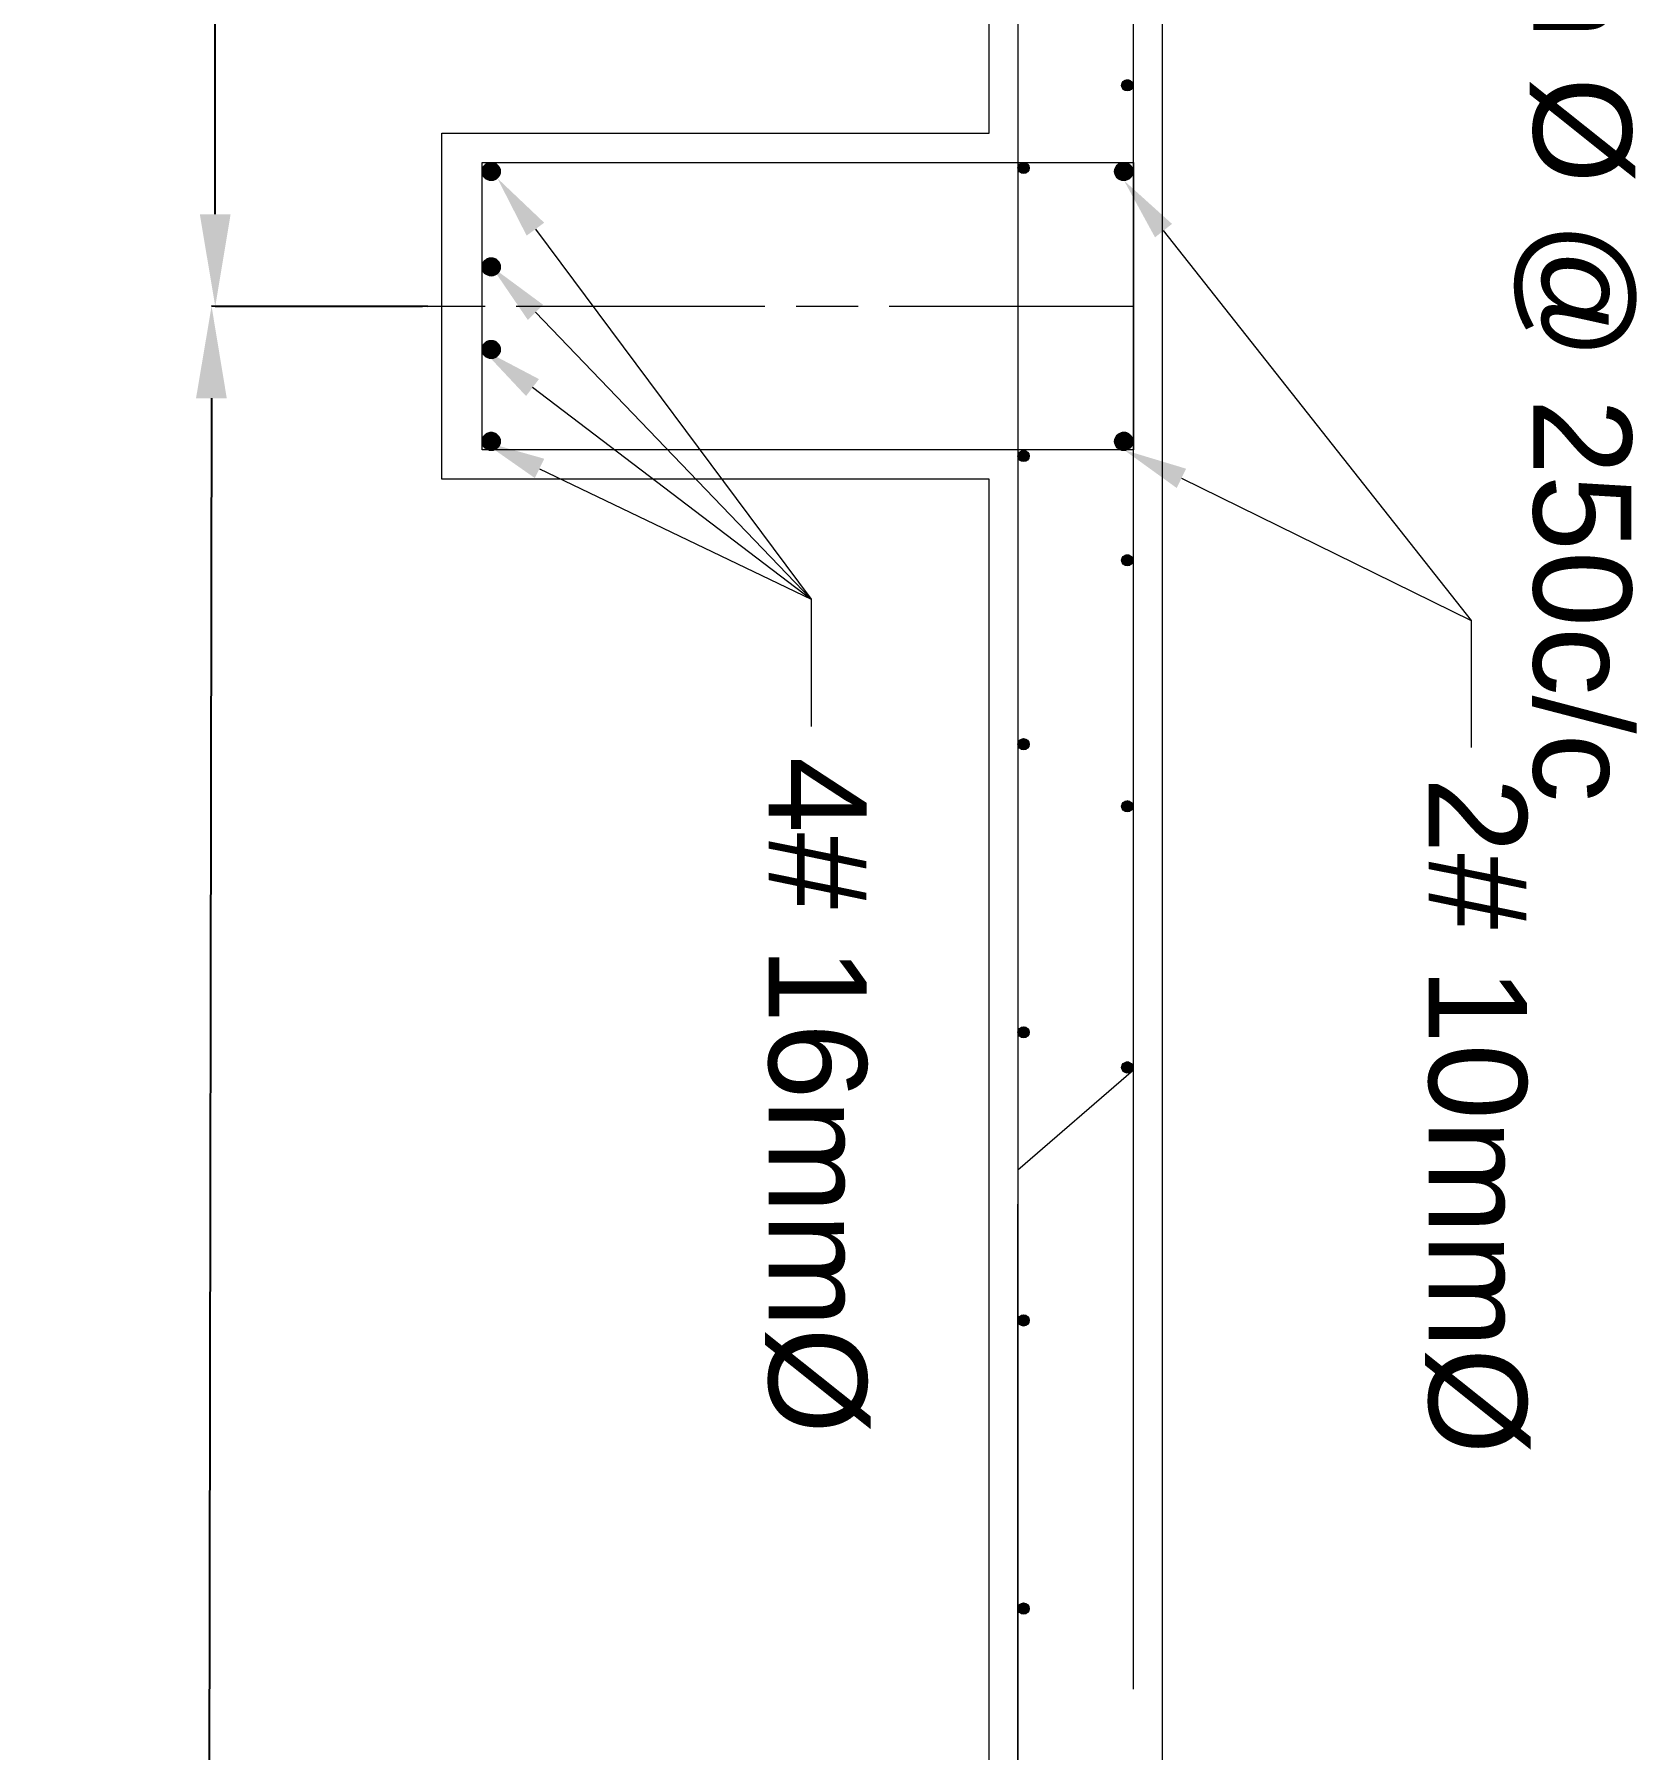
# Model space of a CAD drawing. Header units: inches. Extents: x 2473 to 12313, y 22527 to 36505.
# Drawn here: x 10875 to 12265, y 25383 to 26872 of the extents above; entities that cross this region are included whole.
import ezdxf

# ---------------------------------------------------------------- set-up
doc = ezdxf.new("R2010")
doc.units = ezdxf.units.IN
doc.header["$MEASUREMENT"] = 0
doc.layers.add('PDF_0', color=7, linetype='Continuous')
doc.layers.add('PDF_Text', color=7, linetype='Continuous')
doc.styles.add('PDF TimesNewRomanPSMT', font='arial.ttf')
doc.styles.get("Standard").update_dxf_attribs({"font": 'arial.ttf'})
doc.dimstyles.get("Standard").update_dxf_attribs({"dimtxt": 100, "dimasz": 80, "dimexe": 0.18, "dimexo": 0.0625, "dimgap": 0.09, "dimtad": 0, "dimtih": 1, "dimtoh": 1, "dimdec": 4, "dimzin": 0, "dimdsep": 46, "dimtxsty": 'Standard', "dimcen": 0.09, "dimadec": 0, "dimazin": 0, "dimtfac": 1, "dimtdec": 4, "dimtofl": 0, "dimtmove": 0, "dimatfit": 3, "dimfxl": 1, "dimtolj": 1, "dimtzin": 0, "dimarcsym": 0})

# ---------------------------------------------------------------- blocks, each defined once
blk = doc.blocks.new('*D7')
at = {"color": 0, "lineweight": -2, "transparency": 16777216}
for p, q in [((11211.5, 29635.6), (11031.6, 29635.6)), ((11031.8, 29555.6), (11031.8, 28186.7)), ((11031.8, 26715.5), (11031.8, 28084.4)), ((11211.5, 26635.5), (11031.6, 26635.5))]:
    blk.add_line(p, q, dxfattribs=at)
at = {"color": 0, "transparency": 16777216}
for points in [[(11018.4, 29555.6), (11045.1, 29555.6), (11031.8, 29635.6)], [(11018.4, 26715.5), (11045.1, 26715.5), (11031.8, 26635.5)]]:
    blk.add_solid(points, dxfattribs=at)
at = {"layer": 'Defpoints', "color": 0, "transparency": 16777216}
for p in [(11211.5, 29635.6), (11031.8, 26635.5), (11211.5, 26635.5)]:
    blk.add_point(p, dxfattribs=at)
at = {"color": 0, "transparency": 16777216, "insert": (11031.8, 28135.6), "char_height": 100, "attachment_point": 5}
blk.add_mtext('\\A1;3000', dxfattribs=at)
blk = doc.blocks.new('*D8')
at = {"color": 0, "lineweight": -2, "transparency": 16777216}
for p, q in [((11216.1, 26635.5), (11028.4, 26635.8)), ((11028.4, 26555.8), (11026.3, 25187.2)), ((11024, 23716.2), (11026.1, 25084.8)), ((11211.5, 23635.9), (11023.7, 23636.2))]:
    blk.add_line(p, q, dxfattribs=at)
at = {"color": 0, "transparency": 16777216}
for points in [[(11015.1, 26555.8), (11041.8, 26555.8), (11028.6, 26635.8)], [(11010.7, 23716.2), (11037.4, 23716.2), (11023.9, 23636.2)]]:
    blk.add_solid(points, dxfattribs=at)
at = {"layer": 'Defpoints', "color": 0, "transparency": 16777216}
for p in [(11028.6, 26635.8), (11216.2, 26635.5), (11211.5, 23635.9)]:
    blk.add_point(p, dxfattribs=at)
at = {"color": 0, "transparency": 16777216, "insert": (11026.2, 25136), "char_height": 100, "attachment_point": 5}
blk.add_mtext('\\A1;3000', dxfattribs=at)

msp = doc.modelspace()

# ---------------------------------------------------------------- linework, layer by layer
at = {"layer": 'PDF_0', "lineweight": 9}
for points in [[(11228.29525, 26485.60842), (11228.29525, 26785.92343), (11703.4129, 26785.92343), (11703.4129, 29485.70962), (11228.29525, 29485.70962), (11228.29525, 29785.51648), (11703.4129, 29785.51648), (11703.4129, 32485.30268), (11228.29525, 32485.30268), (11228.29525, 32785.61769), (11703.4129, 32785.61769), (11703.4129, 35485.40388), (11228.29525, 35485.40388), (11228.29525, 35785.21074), (11853.31633, 35785.21074), (11853.31633, 23486.01537), (11228.29525, 23486.01537), (11228.29525, 23785.82223), (11703.4129, 23785.82223), (11703.4129, 26485.60842)], [(11828.41712, 26511.01578), (11263.3574, 26511.01578), (11263.3574, 26760.51607), (11828.41712, 26760.51607)]]:
    msp.add_lwpolyline(points, close=True, dxfattribs=at)
for points in [[(11728.31211, 35760.31153), (11728.31211, 23510.91458)], [(11828.41712, 25435.77626), (11828.41712, 26635.51185), (11828.41712, 27835.75559)], [(11828.41712, 25956.62716), (11828.41712, 26635.51185), (11828.41712, 27314.90469)], [(11309.5988, 26702.58729), (11548.93614, 26381.43824), (11309.5988, 26630.43038)], [(11854.33262, 26701.57099), (12121.61806, 26363.14494)], [(11265.89814, 26635.51185), (11211.52639, 26635.51185)], [(11508.79251, 26635.51185), (11292.82994, 26635.51185)], [(11589.58792, 26635.51185), (11535.72432, 26635.51185)], [(11828.41712, 26635.51185), (11616.51972, 26635.51185)], [(11307.05807, 26565.38754), (11548.93614, 26381.43824)], [(11313.15583, 26494.75507), (11548.93614, 26381.43824), (11548.93614, 26271.17029)], [(11870.08519, 26486.62472), (12121.61806, 26363.14494), (12121.61806, 26252.87699)], [(11828.41712, 25972.88787), (11728.31211, 25885.9947)], [(11728.31211, 24115.10163), (11728.31211, 25856.52216)]]:
    msp.add_lwpolyline(points, dxfattribs=at)
for centre, radius in [((11823.08181, 26827.33767), 4.82764), ((11271.2336, 26752.6397), 7.8762), ((11733.13975, 26755.68891), 4.82764), ((11820.0326, 26752.6397), 7.8762), ((11271.2336, 26669.8117), 7.8762), ((11271.2336, 26598.16294), 7.8762), ((11271.2336, 26518.38383), 7.8762), ((11820.0326, 26518.38383), 7.8762), ((11733.13975, 26505.68048), 4.82764), ((11823.08181, 26415.23027), 4.82764), ((11733.13975, 26255.67204), 4.82764), ((11823.08181, 26201.80844), 4.82764), ((11733.13975, 26005.66361), 4.82764), ((11823.08181, 25975.17478), 4.82764), ((11733.13975, 25755.65518), 4.82764), ((11733.13975, 25505.64674), 4.82764)]:
    msp.add_circle(centre, radius, dxfattribs=at)
at = {"layer": 'PDF_0', "transparency": 33554559}
for points in [[(11818.25417, 26829.11594), (11827.90897, 26829.11594), (11818.76232, 26830.13224)], [(11818.25417, 26828.09965), (11828.41712, 26828.09965), (11818.25417, 26829.11594)], [(11828.41712, 26828.09965), (11818.25417, 26829.11594), (11827.90897, 26829.11594)], [(11818.25417, 26827.08336), (11828.41712, 26827.08336), (11818.25417, 26828.09965)], [(11828.41712, 26827.08336), (11818.25417, 26828.09965), (11828.41712, 26828.09965)], [(11818.25417, 26826.57521), (11827.90897, 26826.57521), (11818.25417, 26827.08336)], [(11827.90897, 26826.57521), (11818.25417, 26827.08336), (11828.41712, 26827.08336)], [(11818.76232, 26825.55891), (11827.90897, 26825.55891), (11818.25417, 26826.57521)], [(11827.90897, 26825.55891), (11818.25417, 26826.57521), (11827.90897, 26826.57521)], [(11818.76232, 26830.13224), (11827.90897, 26830.13224), (11819.27047, 26830.64039)], [(11827.90897, 26829.11594), (11818.76232, 26830.13224), (11827.90897, 26830.13224)], [(11819.27047, 26824.54262), (11827.40082, 26824.54262), (11818.76232, 26825.55891)], [(11827.40082, 26824.54262), (11818.76232, 26825.55891), (11827.90897, 26825.55891)], [(11819.27047, 26830.64039), (11827.40082, 26830.64039), (11819.77861, 26831.65668)], [(11827.90897, 26830.13224), (11819.27047, 26830.64039), (11827.40082, 26830.64039)], [(11819.77861, 26824.03447), (11826.38453, 26824.03447), (11819.27047, 26824.54262)], [(11826.38453, 26824.03447), (11819.27047, 26824.54262), (11827.40082, 26824.54262)], [(11819.77861, 26831.65668), (11826.38453, 26831.65668), (11820.79491, 26832.16483)], [(11827.40082, 26830.64039), (11819.77861, 26831.65668), (11826.38453, 26831.65668)], [(11820.79491, 26823.52632), (11825.87638, 26823.52632), (11819.77861, 26824.03447)], [(11825.87638, 26823.52632), (11819.77861, 26824.03447), (11826.38453, 26824.03447)], [(11826.38453, 26831.65668), (11820.79491, 26832.16483), (11825.87638, 26832.16483)], [(11820.79491, 26832.16483), (11825.87638, 26832.16483), (11821.30305, 26832.16483)], [(11821.30305, 26823.01818), (11824.86009, 26823.01818), (11820.79491, 26823.52632)], [(11824.86009, 26823.01818), (11820.79491, 26823.52632), (11825.87638, 26823.52632)], [(11824.86009, 26832.16483), (11821.30305, 26832.16483), (11822.31935, 26832.67297)], [(11825.87638, 26832.16483), (11821.30305, 26832.16483), (11824.86009, 26832.16483)], [(11822.31935, 26823.01818), (11824.35194, 26823.01818), (11821.30305, 26823.01818)], [(11824.35194, 26823.01818), (11821.30305, 26823.01818), (11824.86009, 26823.01818)], [(11824.86009, 26832.16483), (11824.35194, 26832.67297), (11822.31935, 26832.67297)], [(11824.35194, 26832.67297), (11822.31935, 26832.67297), (11823.33564, 26832.67297)], [(11823.33564, 26822.51003), (11822.31935, 26823.01818), (11824.35194, 26823.01818)], [(11263.3574, 26754.92645), (11279.10997, 26754.92645), (11263.86555, 26756.45089)], [(11263.3574, 26753.40201), (11279.10997, 26753.40201), (11263.3574, 26754.92645)], [(11279.10997, 26753.40201), (11263.3574, 26754.92645), (11279.10997, 26754.92645)], [(11263.3574, 26751.87757), (11279.10997, 26751.87757), (11263.3574, 26753.40201)], [(11279.10997, 26751.87757), (11263.3574, 26753.40201), (11279.10997, 26753.40201)], [(11263.3574, 26750.35312), (11279.10997, 26750.35312), (11263.3574, 26751.87757)], [(11279.10997, 26750.35312), (11263.3574, 26751.87757), (11279.10997, 26751.87757)], [(11263.86555, 26749.33683), (11278.60182, 26749.33683), (11263.3574, 26750.35312)], [(11278.60182, 26749.33683), (11263.3574, 26750.35312), (11279.10997, 26750.35312)], [(11263.86555, 26756.45089), (11278.60182, 26756.45089), (11264.88185, 26757.46719)], [(11279.10997, 26754.92645), (11263.86555, 26756.45089), (11278.60182, 26756.45089)], [(11264.88185, 26747.81239), (11277.58553, 26747.81239), (11263.86555, 26749.33683)], [(11277.58553, 26747.81239), (11263.86555, 26749.33683), (11278.60182, 26749.33683)], [(11264.88185, 26757.46719), (11277.58553, 26757.46719), (11265.89814, 26758.48348)], [(11278.60182, 26756.45089), (11264.88185, 26757.46719), (11277.58553, 26757.46719)], [(11265.89814, 26758.48348), (11276.56923, 26758.48348), (11266.91444, 26759.49977)], [(11277.58553, 26757.46719), (11265.89814, 26758.48348), (11276.56923, 26758.48348)], [(11266.91444, 26759.49977), (11275.55294, 26759.49977), (11268.43888, 26760.00792)], [(11276.56923, 26758.48348), (11266.91444, 26759.49977), (11275.55294, 26759.49977)], [(11274.0285, 26760.00792), (11268.43888, 26760.00792), (11269.96332, 26760.51607)], [(11275.55294, 26759.49977), (11268.43888, 26760.00792), (11274.0285, 26760.00792)], [(11274.0285, 26760.00792), (11272.50405, 26760.51607), (11269.96332, 26760.51607)], [(11272.50405, 26760.51607), (11269.96332, 26760.51607), (11271.48776, 26760.51607)], [(11728.31211, 26756.95904), (11737.96691, 26756.95904), (11728.82026, 26757.97533)], [(11728.31211, 26756.45089), (11737.96691, 26756.45089), (11728.31211, 26756.95904)], [(11737.96691, 26756.45089), (11728.31211, 26756.95904), (11737.96691, 26756.95904)], [(11728.31211, 26755.4346), (11737.96691, 26755.4346), (11728.31211, 26756.45089)], [(11737.96691, 26755.4346), (11728.31211, 26756.45089), (11737.96691, 26756.45089)], [(11728.31211, 26754.4183), (11737.96691, 26754.4183), (11728.31211, 26755.4346)], [(11737.96691, 26754.4183), (11728.31211, 26755.4346), (11737.96691, 26755.4346)], [(11728.82026, 26753.40201), (11737.45876, 26753.40201), (11728.31211, 26754.4183)], [(11737.45876, 26753.40201), (11728.31211, 26754.4183), (11737.96691, 26754.4183)], [(11728.82026, 26757.97533), (11737.45876, 26757.97533), (11729.32841, 26758.99163)], [(11737.96691, 26756.95904), (11728.82026, 26757.97533), (11737.45876, 26757.97533)], [(11729.32841, 26752.89386), (11737.45876, 26752.89386), (11728.82026, 26753.40201)], [(11737.45876, 26752.89386), (11728.82026, 26753.40201), (11737.45876, 26753.40201)], [(11729.32841, 26758.99163), (11737.45876, 26758.99163), (11729.83655, 26759.49977)], [(11737.45876, 26757.97533), (11729.32841, 26758.99163), (11737.45876, 26758.99163)], [(11729.83655, 26751.87757), (11736.44247, 26751.87757), (11729.32841, 26752.89386)], [(11736.44247, 26751.87757), (11729.32841, 26752.89386), (11737.45876, 26752.89386)], [(11729.83655, 26759.49977), (11736.44247, 26759.49977), (11730.3447, 26760.00792)], [(11737.45876, 26758.99163), (11729.83655, 26759.49977), (11736.44247, 26759.49977)], [(11730.3447, 26751.36942), (11735.93432, 26751.36942), (11729.83655, 26751.87757)], [(11735.93432, 26751.36942), (11729.83655, 26751.87757), (11736.44247, 26751.87757)], [(11730.3447, 26760.00792), (11735.93432, 26760.00792), (11731.361, 26760.51607)], [(11736.44247, 26759.49977), (11730.3447, 26760.00792), (11735.93432, 26760.00792)], [(11731.361, 26750.86127), (11734.91803, 26750.86127), (11730.3447, 26751.36942)], [(11734.91803, 26750.86127), (11730.3447, 26751.36942), (11735.93432, 26751.36942)], [(11735.93432, 26760.00792), (11731.361, 26760.51607), (11734.91803, 26760.51607)], [(11734.91803, 26760.51607), (11731.361, 26760.51607), (11732.37729, 26760.51607)], [(11732.37729, 26750.86127), (11733.90173, 26750.86127), (11731.361, 26750.86127)], [(11733.90173, 26750.86127), (11731.361, 26750.86127), (11734.91803, 26750.86127)], [(11734.91803, 26760.51607), (11733.90173, 26760.51607), (11732.37729, 26760.51607)], [(11733.90173, 26760.51607), (11732.37729, 26760.51607), (11733.39359, 26760.51607)], [(11733.39359, 26750.86127), (11732.37729, 26750.86127), (11733.90173, 26750.86127)], [(11812.1564, 26753.40201), (11828.41712, 26753.40201), (11812.66455, 26754.92645)], [(11812.1564, 26751.87757), (11828.41712, 26751.87757), (11812.1564, 26753.40201)], [(11828.41712, 26751.87757), (11812.1564, 26753.40201), (11828.41712, 26753.40201)], [(11812.66455, 26750.35312), (11827.90897, 26750.35312), (11812.1564, 26751.87757)], [(11827.90897, 26750.35312), (11812.1564, 26751.87757), (11828.41712, 26751.87757)], [(11812.66455, 26754.92645), (11827.90897, 26754.92645), (11813.1727, 26756.45089)], [(11828.41712, 26753.40201), (11812.66455, 26754.92645), (11827.90897, 26754.92645)], [(11813.1727, 26749.33683), (11827.40082, 26749.33683), (11812.66455, 26750.35312)], [(11827.40082, 26749.33683), (11812.66455, 26750.35312), (11827.90897, 26750.35312)], [(11813.1727, 26756.45089), (11827.40082, 26756.45089), (11813.68085, 26757.46719)], [(11827.90897, 26754.92645), (11813.1727, 26756.45089), (11827.40082, 26756.45089)], [(11813.68085, 26747.81239), (11826.38453, 26747.81239), (11813.1727, 26749.33683)], [(11826.38453, 26747.81239), (11813.1727, 26749.33683), (11827.40082, 26749.33683)], [(11813.68085, 26757.46719), (11826.38453, 26757.46719), (11814.69714, 26758.48348)], [(11827.40082, 26756.45089), (11813.68085, 26757.46719), (11826.38453, 26757.46719)], [(11814.69714, 26758.48348), (11825.36823, 26758.48348), (11816.22158, 26759.49977)], [(11826.38453, 26757.46719), (11814.69714, 26758.48348), (11825.36823, 26758.48348)], [(11816.22158, 26759.49977), (11824.35194, 26759.49977), (11817.23788, 26760.00792)], [(11825.36823, 26758.48348), (11816.22158, 26759.49977), (11824.35194, 26759.49977)], [(11823.33564, 26760.00792), (11817.23788, 26760.00792), (11818.76232, 26760.51607)], [(11824.35194, 26759.49977), (11817.23788, 26760.00792), (11823.33564, 26760.00792)], [(11823.33564, 26760.00792), (11821.8112, 26760.51607), (11818.76232, 26760.51607)], [(11821.8112, 26760.51607), (11818.76232, 26760.51607), (11820.28676, 26760.51607)], [(11265.89814, 26746.79609), (11276.56923, 26746.79609), (11264.88185, 26747.81239)], [(11276.56923, 26746.79609), (11264.88185, 26747.81239), (11277.58553, 26747.81239)], [(11266.91444, 26745.7798), (11275.55294, 26745.7798), (11265.89814, 26746.79609)], [(11275.55294, 26745.7798), (11265.89814, 26746.79609), (11276.56923, 26746.79609)], [(11268.43888, 26745.27165), (11274.0285, 26745.27165), (11266.91444, 26745.7798)], [(11274.0285, 26745.27165), (11266.91444, 26745.7798), (11275.55294, 26745.7798)], [(11269.96332, 26744.7635), (11272.50405, 26744.7635), (11268.43888, 26745.27165)], [(11272.50405, 26744.7635), (11268.43888, 26745.27165), (11274.0285, 26745.27165)], [(11271.48776, 26744.7635), (11269.96332, 26744.7635), (11272.50405, 26744.7635)], [(11301.97659, 26696.99767), (11276.56923, 26746.79609), (11317.22101, 26708.1769)], [(11814.69714, 26746.79609), (11825.36823, 26746.79609), (11813.68085, 26747.81239)], [(11825.36823, 26746.79609), (11813.68085, 26747.81239), (11826.38453, 26747.81239)], [(11816.22158, 26745.7798), (11824.35194, 26745.7798), (11814.69714, 26746.79609)], [(11824.35194, 26745.7798), (11814.69714, 26746.79609), (11825.36823, 26746.79609)], [(11817.23788, 26745.27165), (11823.33564, 26745.27165), (11816.22158, 26745.7798)], [(11823.33564, 26745.27165), (11816.22158, 26745.7798), (11824.35194, 26745.7798)], [(11818.76232, 26744.7635), (11821.8112, 26744.7635), (11817.23788, 26745.27165)], [(11821.8112, 26744.7635), (11817.23788, 26745.27165), (11823.33564, 26745.27165)], [(11820.28676, 26744.7635), (11818.76232, 26744.7635), (11821.8112, 26744.7635)], [(11847.21856, 26695.47322), (11820.28676, 26744.7635), (11861.95483, 26707.16061)], [(11263.86555, 26673.62289), (11278.60182, 26673.62289), (11264.88185, 26675.14734)], [(11264.88185, 26675.14734), (11277.58553, 26675.14734), (11265.89814, 26676.16363)], [(11278.60182, 26673.62289), (11264.88185, 26675.14734), (11277.58553, 26675.14734)], [(11265.89814, 26676.16363), (11276.56923, 26676.16363), (11266.91444, 26677.17992)], [(11277.58553, 26675.14734), (11265.89814, 26676.16363), (11276.56923, 26676.16363)], [(11266.91444, 26677.17992), (11275.55294, 26677.17992), (11268.43888, 26677.68807)], [(11276.56923, 26676.16363), (11266.91444, 26677.17992), (11275.55294, 26677.17992)], [(11274.0285, 26677.68807), (11268.43888, 26677.68807), (11269.96332, 26678.19622)], [(11275.55294, 26677.17992), (11268.43888, 26677.68807), (11274.0285, 26677.68807)], [(11274.0285, 26677.68807), (11272.50405, 26678.19622), (11269.96332, 26678.19622)], [(11272.50405, 26678.19622), (11269.96332, 26678.19622), (11271.48776, 26678.19622)], [(11263.3574, 26672.6066), (11279.10997, 26672.6066), (11263.86555, 26673.62289)], [(11263.3574, 26671.08216), (11279.10997, 26671.08216), (11263.3574, 26672.6066)], [(11279.10997, 26671.08216), (11263.3574, 26672.6066), (11279.10997, 26672.6066)], [(11263.3574, 26669.55772), (11279.10997, 26669.55772), (11263.3574, 26671.08216)], [(11279.10997, 26669.55772), (11263.3574, 26671.08216), (11279.10997, 26671.08216)], [(11263.3574, 26668.03327), (11279.10997, 26668.03327), (11263.3574, 26669.55772)], [(11279.10997, 26668.03327), (11263.3574, 26669.55772), (11279.10997, 26669.55772)], [(11263.86555, 26666.50883), (11278.60182, 26666.50883), (11263.3574, 26668.03327)], [(11278.60182, 26666.50883), (11263.3574, 26668.03327), (11279.10997, 26668.03327)], [(11279.10997, 26672.6066), (11263.86555, 26673.62289), (11278.60182, 26673.62289)], [(11264.88185, 26665.49254), (11277.58553, 26665.49254), (11263.86555, 26666.50883)], [(11277.58553, 26665.49254), (11263.86555, 26666.50883), (11278.60182, 26666.50883)], [(11265.89814, 26664.47624), (11276.56923, 26664.47624), (11264.88185, 26665.49254)], [(11276.56923, 26664.47624), (11264.88185, 26665.49254), (11277.58553, 26665.49254)], [(11266.91444, 26663.45995), (11275.55294, 26663.45995), (11265.89814, 26664.47624)], [(11275.55294, 26663.45995), (11265.89814, 26664.47624), (11276.56923, 26664.47624)], [(11268.43888, 26662.9518), (11274.0285, 26662.9518), (11266.91444, 26663.45995)], [(11274.0285, 26662.9518), (11266.91444, 26663.45995), (11275.55294, 26663.45995)], [(11269.96332, 26662.44365), (11272.50405, 26662.44365), (11268.43888, 26662.9518)], [(11272.50405, 26662.44365), (11268.43888, 26662.9518), (11274.0285, 26662.9518)], [(11271.48776, 26662.44365), (11269.96332, 26662.44365), (11272.50405, 26662.44365)], [(11302.99289, 26623.82447), (11271.48776, 26670.06586), (11316.20472, 26637.03629)], [(11263.3574, 26600.95784), (11279.10997, 26600.95784), (11263.86555, 26601.97414)], [(11263.3574, 26599.4334), (11279.10997, 26599.4334), (11263.3574, 26600.95784)], [(11279.10997, 26599.4334), (11263.3574, 26600.95784), (11279.10997, 26600.95784)], [(11263.3574, 26597.90896), (11279.10997, 26597.90896), (11263.3574, 26599.4334)], [(11279.10997, 26597.90896), (11263.3574, 26599.4334), (11279.10997, 26599.4334)], [(11263.86555, 26601.97414), (11278.60182, 26601.97414), (11264.88185, 26603.49858)], [(11279.10997, 26600.95784), (11263.86555, 26601.97414), (11278.60182, 26601.97414)], [(11264.88185, 26603.49858), (11277.58553, 26603.49858), (11265.89814, 26604.51487)], [(11278.60182, 26601.97414), (11264.88185, 26603.49858), (11277.58553, 26603.49858)], [(11265.89814, 26604.51487), (11276.56923, 26604.51487), (11266.91444, 26605.53117)], [(11277.58553, 26603.49858), (11265.89814, 26604.51487), (11276.56923, 26604.51487)], [(11266.91444, 26605.53117), (11275.55294, 26605.53117), (11268.43888, 26606.03931)], [(11276.56923, 26604.51487), (11266.91444, 26605.53117), (11275.55294, 26605.53117)], [(11274.0285, 26606.03931), (11268.43888, 26606.03931), (11269.96332, 26606.54746)], [(11275.55294, 26605.53117), (11268.43888, 26606.03931), (11274.0285, 26606.03931)], [(11274.0285, 26606.03931), (11272.50405, 26606.54746), (11269.96332, 26606.54746)], [(11272.50405, 26606.54746), (11269.96332, 26606.54746), (11271.48776, 26606.54746)], [(11301.46845, 26557.76533), (11263.3574, 26598.4171), (11312.64769, 26572.5016)], [(11263.3574, 26596.38452), (11279.10997, 26596.38452), (11263.3574, 26597.90896)], [(11279.10997, 26596.38452), (11263.3574, 26597.90896), (11279.10997, 26597.90896)], [(11263.86555, 26594.86007), (11278.60182, 26594.86007), (11263.3574, 26596.38452)], [(11278.60182, 26594.86007), (11263.3574, 26596.38452), (11279.10997, 26596.38452)], [(11264.88185, 26593.84378), (11277.58553, 26593.84378), (11263.86555, 26594.86007)], [(11277.58553, 26593.84378), (11263.86555, 26594.86007), (11278.60182, 26594.86007)], [(11265.89814, 26592.82749), (11276.56923, 26592.82749), (11264.88185, 26593.84378)], [(11276.56923, 26592.82749), (11264.88185, 26593.84378), (11277.58553, 26593.84378)], [(11266.91444, 26591.81119), (11275.55294, 26591.81119), (11265.89814, 26592.82749)], [(11275.55294, 26591.81119), (11265.89814, 26592.82749), (11276.56923, 26592.82749)], [(11268.43888, 26591.30304), (11274.0285, 26591.30304), (11266.91444, 26591.81119)], [(11274.0285, 26591.30304), (11266.91444, 26591.81119), (11275.55294, 26591.81119)], [(11269.96332, 26590.7949), (11272.50405, 26590.7949), (11268.43888, 26591.30304)], [(11272.50405, 26590.7949), (11268.43888, 26591.30304), (11274.0285, 26591.30304)], [(11271.48776, 26590.7949), (11269.96332, 26590.7949), (11272.50405, 26590.7949)], [(11265.89814, 26524.73576), (11276.56923, 26524.73576), (11266.91444, 26525.75205)], [(11266.91444, 26525.75205), (11275.55294, 26525.75205), (11268.43888, 26526.2602)], [(11276.56923, 26524.73576), (11266.91444, 26525.75205), (11275.55294, 26525.75205)], [(11274.0285, 26526.2602), (11268.43888, 26526.2602), (11269.96332, 26526.76835)], [(11275.55294, 26525.75205), (11268.43888, 26526.2602), (11274.0285, 26526.2602)], [(11274.0285, 26526.2602), (11272.50405, 26526.76835), (11269.96332, 26526.76835)], [(11272.50405, 26526.76835), (11269.96332, 26526.76835), (11271.48776, 26526.76835)], [(11814.69714, 26524.73576), (11825.36823, 26524.73576), (11816.22158, 26525.75205)], [(11816.22158, 26525.75205), (11824.35194, 26525.75205), (11817.23788, 26526.2602)], [(11825.36823, 26524.73576), (11816.22158, 26525.75205), (11824.35194, 26525.75205)], [(11823.33564, 26526.2602), (11817.23788, 26526.2602), (11818.76232, 26526.76835)], [(11824.35194, 26525.75205), (11817.23788, 26526.2602), (11823.33564, 26526.2602)], [(11823.33564, 26526.2602), (11821.8112, 26526.76835), (11818.76232, 26526.76835)], [(11821.8112, 26526.76835), (11818.76232, 26526.76835), (11820.28676, 26526.76835)], [(11263.3574, 26521.17873), (11279.10997, 26521.17873), (11263.86555, 26522.19502)], [(11263.3574, 26519.65429), (11279.10997, 26519.65429), (11263.3574, 26521.17873)], [(11279.10997, 26519.65429), (11263.3574, 26521.17873), (11279.10997, 26521.17873)], [(11263.3574, 26518.12984), (11279.10997, 26518.12984), (11263.3574, 26519.65429)], [(11279.10997, 26518.12984), (11263.3574, 26519.65429), (11279.10997, 26519.65429)], [(11309.09065, 26486.62472), (11263.3574, 26518.63799), (11317.22101, 26503.39357)], [(11263.3574, 26516.6054), (11279.10997, 26516.6054), (11263.3574, 26518.12984)], [(11279.10997, 26516.6054), (11263.3574, 26518.12984), (11279.10997, 26518.12984)], [(11263.86555, 26515.08096), (11278.60182, 26515.08096), (11263.3574, 26516.6054)], [(11278.60182, 26515.08096), (11263.3574, 26516.6054), (11279.10997, 26516.6054)], [(11263.86555, 26522.19502), (11278.60182, 26522.19502), (11264.88185, 26523.71946)], [(11279.10997, 26521.17873), (11263.86555, 26522.19502), (11278.60182, 26522.19502)], [(11264.88185, 26514.06467), (11277.58553, 26514.06467), (11263.86555, 26515.08096)], [(11277.58553, 26514.06467), (11263.86555, 26515.08096), (11278.60182, 26515.08096)], [(11264.88185, 26523.71946), (11277.58553, 26523.71946), (11265.89814, 26524.73576)], [(11278.60182, 26522.19502), (11264.88185, 26523.71946), (11277.58553, 26523.71946)], [(11265.89814, 26513.04837), (11276.56923, 26513.04837), (11264.88185, 26514.06467)], [(11276.56923, 26513.04837), (11264.88185, 26514.06467), (11277.58553, 26514.06467)], [(11277.58553, 26523.71946), (11265.89814, 26524.73576), (11276.56923, 26524.73576)], [(11266.91444, 26512.03208), (11275.55294, 26512.03208), (11265.89814, 26513.04837)], [(11275.55294, 26512.03208), (11265.89814, 26513.04837), (11276.56923, 26513.04837)], [(11268.43888, 26511.52393), (11274.0285, 26511.52393), (11266.91444, 26512.03208)], [(11274.0285, 26511.52393), (11266.91444, 26512.03208), (11275.55294, 26512.03208)], [(11269.96332, 26511.01578), (11272.50405, 26511.01578), (11268.43888, 26511.52393)], [(11272.50405, 26511.01578), (11268.43888, 26511.52393), (11274.0285, 26511.52393)], [(11271.48776, 26511.01578), (11269.96332, 26511.01578), (11272.50405, 26511.01578)], [(11730.3447, 26509.99949), (11735.93432, 26509.99949), (11731.361, 26510.50764)], [(11735.93432, 26509.99949), (11731.361, 26510.50764), (11734.91803, 26510.50764)], [(11734.91803, 26510.50764), (11731.361, 26510.50764), (11732.37729, 26510.50764)], [(11733.90173, 26510.50764), (11732.37729, 26510.50764), (11733.39359, 26511.01578)], [(11734.91803, 26510.50764), (11733.90173, 26510.50764), (11732.37729, 26510.50764)], [(11812.1564, 26519.65429), (11828.41712, 26519.65429), (11812.66455, 26521.17873)], [(11812.1564, 26518.12984), (11828.41712, 26518.12984), (11812.1564, 26519.65429)], [(11828.41712, 26518.12984), (11812.1564, 26519.65429), (11828.41712, 26519.65429)], [(11812.66455, 26516.6054), (11827.90897, 26516.6054), (11812.1564, 26518.12984)], [(11827.90897, 26516.6054), (11812.1564, 26518.12984), (11828.41712, 26518.12984)], [(11812.66455, 26521.17873), (11827.90897, 26521.17873), (11813.1727, 26522.19502)], [(11828.41712, 26519.65429), (11812.66455, 26521.17873), (11827.90897, 26521.17873)], [(11813.1727, 26515.08096), (11827.40082, 26515.08096), (11812.66455, 26516.6054)], [(11827.40082, 26515.08096), (11812.66455, 26516.6054), (11827.90897, 26516.6054)], [(11813.1727, 26522.19502), (11827.40082, 26522.19502), (11813.68085, 26523.71946)], [(11827.90897, 26521.17873), (11813.1727, 26522.19502), (11827.40082, 26522.19502)], [(11813.68085, 26514.06467), (11826.38453, 26514.06467), (11813.1727, 26515.08096)], [(11826.38453, 26514.06467), (11813.1727, 26515.08096), (11827.40082, 26515.08096)], [(11813.68085, 26523.71946), (11826.38453, 26523.71946), (11814.69714, 26524.73576)], [(11827.40082, 26522.19502), (11813.68085, 26523.71946), (11826.38453, 26523.71946)], [(11814.69714, 26513.04837), (11825.36823, 26513.04837), (11813.68085, 26514.06467)], [(11825.36823, 26513.04837), (11813.68085, 26514.06467), (11826.38453, 26514.06467)], [(11826.38453, 26523.71946), (11814.69714, 26524.73576), (11825.36823, 26524.73576)], [(11816.22158, 26512.03208), (11824.35194, 26512.03208), (11814.69714, 26513.04837)], [(11824.35194, 26512.03208), (11814.69714, 26513.04837), (11825.36823, 26513.04837)], [(11817.23788, 26511.52393), (11823.33564, 26511.52393), (11816.22158, 26512.03208)], [(11823.33564, 26511.52393), (11816.22158, 26512.03208), (11824.35194, 26512.03208)], [(11818.76232, 26511.01578), (11821.8112, 26511.01578), (11817.23788, 26511.52393)], [(11821.8112, 26511.01578), (11817.23788, 26511.52393), (11823.33564, 26511.52393)], [(11820.28676, 26511.01578), (11818.76232, 26511.01578), (11821.8112, 26511.01578)], [(11866.02001, 26477.98621), (11820.28676, 26511.01578), (11874.15037, 26494.75507)], [(11728.31211, 26506.9506), (11737.96691, 26506.9506), (11728.82026, 26507.9669)], [(11728.31211, 26506.44246), (11737.96691, 26506.44246), (11728.31211, 26506.9506)], [(11737.96691, 26506.44246), (11728.31211, 26506.9506), (11737.96691, 26506.9506)], [(11728.31211, 26505.42616), (11737.96691, 26505.42616), (11728.31211, 26506.44246)], [(11737.96691, 26505.42616), (11728.31211, 26506.44246), (11737.96691, 26506.44246)], [(11728.31211, 26504.40987), (11737.96691, 26504.40987), (11728.31211, 26505.42616)], [(11737.96691, 26504.40987), (11728.31211, 26505.42616), (11737.96691, 26505.42616)], [(11728.82026, 26503.39357), (11737.45876, 26503.39357), (11728.31211, 26504.40987)], [(11737.45876, 26503.39357), (11728.31211, 26504.40987), (11737.96691, 26504.40987)], [(11728.82026, 26507.9669), (11737.45876, 26507.9669), (11729.32841, 26508.98319)], [(11737.96691, 26506.9506), (11728.82026, 26507.9669), (11737.45876, 26507.9669)], [(11729.32841, 26502.88543), (11737.45876, 26502.88543), (11728.82026, 26503.39357)], [(11737.45876, 26502.88543), (11728.82026, 26503.39357), (11737.45876, 26503.39357)], [(11729.32841, 26508.98319), (11737.45876, 26508.98319), (11729.83655, 26509.49134)], [(11737.45876, 26507.9669), (11729.32841, 26508.98319), (11737.45876, 26508.98319)], [(11729.83655, 26501.86913), (11736.44247, 26501.86913), (11729.32841, 26502.88543)], [(11736.44247, 26501.86913), (11729.32841, 26502.88543), (11737.45876, 26502.88543)], [(11729.83655, 26509.49134), (11736.44247, 26509.49134), (11730.3447, 26509.99949)], [(11737.45876, 26508.98319), (11729.83655, 26509.49134), (11736.44247, 26509.49134)], [(11730.3447, 26501.36099), (11735.93432, 26501.36099), (11729.83655, 26501.86913)], [(11735.93432, 26501.36099), (11729.83655, 26501.86913), (11736.44247, 26501.86913)], [(11736.44247, 26509.49134), (11730.3447, 26509.99949), (11735.93432, 26509.99949)], [(11731.361, 26500.85284), (11734.91803, 26500.85284), (11730.3447, 26501.36099)], [(11734.91803, 26500.85284), (11730.3447, 26501.36099), (11735.93432, 26501.36099)], [(11732.37729, 26500.85284), (11733.90173, 26500.85284), (11731.361, 26500.85284)], [(11733.90173, 26500.85284), (11731.361, 26500.85284), (11734.91803, 26500.85284)], [(11733.39359, 26500.85284), (11732.37729, 26500.85284), (11733.90173, 26500.85284)], [(11818.25417, 26417.00855), (11827.90897, 26417.00855), (11818.76232, 26417.51669)], [(11818.25417, 26415.99225), (11828.41712, 26415.99225), (11818.25417, 26417.00855)], [(11828.41712, 26415.99225), (11818.25417, 26417.00855), (11827.90897, 26417.00855)], [(11818.25417, 26414.97596), (11828.41712, 26414.97596), (11818.25417, 26415.99225)], [(11828.41712, 26414.97596), (11818.25417, 26415.99225), (11828.41712, 26415.99225)], [(11818.25417, 26413.95966), (11827.90897, 26413.95966), (11818.25417, 26414.97596)], [(11827.90897, 26413.95966), (11818.25417, 26414.97596), (11828.41712, 26414.97596)], [(11818.76232, 26413.45152), (11827.90897, 26413.45152), (11818.25417, 26413.95966)], [(11827.90897, 26413.45152), (11818.25417, 26413.95966), (11827.90897, 26413.95966)], [(11818.76232, 26417.51669), (11827.90897, 26417.51669), (11819.27047, 26418.53299)], [(11827.90897, 26417.00855), (11818.76232, 26417.51669), (11827.90897, 26417.51669)], [(11819.27047, 26412.43522), (11827.40082, 26412.43522), (11818.76232, 26413.45152)], [(11827.40082, 26412.43522), (11818.76232, 26413.45152), (11827.90897, 26413.45152)], [(11819.27047, 26418.53299), (11827.40082, 26418.53299), (11819.77861, 26419.04114)], [(11827.90897, 26417.51669), (11819.27047, 26418.53299), (11827.40082, 26418.53299)], [(11819.77861, 26411.92707), (11826.38453, 26411.92707), (11819.27047, 26412.43522)], [(11826.38453, 26411.92707), (11819.27047, 26412.43522), (11827.40082, 26412.43522)], [(11819.77861, 26419.04114), (11826.38453, 26419.04114), (11820.79491, 26419.54928)], [(11827.40082, 26418.53299), (11819.77861, 26419.04114), (11826.38453, 26419.04114)], [(11820.79491, 26411.41893), (11825.87638, 26411.41893), (11819.77861, 26411.92707)], [(11825.87638, 26411.41893), (11819.77861, 26411.92707), (11826.38453, 26411.92707)], [(11820.79491, 26419.54928), (11825.87638, 26419.54928), (11821.30305, 26420.05743)], [(11826.38453, 26419.04114), (11820.79491, 26419.54928), (11825.87638, 26419.54928)], [(11821.30305, 26410.91078), (11824.86009, 26410.91078), (11820.79491, 26411.41893)], [(11824.86009, 26410.91078), (11820.79491, 26411.41893), (11825.87638, 26411.41893)], [(11824.86009, 26420.05743), (11821.30305, 26420.05743), (11822.31935, 26420.56558)], [(11825.87638, 26419.54928), (11821.30305, 26420.05743), (11824.86009, 26420.05743)], [(11822.31935, 26410.40263), (11824.35194, 26410.40263), (11821.30305, 26410.91078)], [(11824.35194, 26410.40263), (11821.30305, 26410.91078), (11824.86009, 26410.91078)], [(11824.86009, 26420.05743), (11824.35194, 26420.56558), (11822.31935, 26420.56558)], [(11824.35194, 26420.56558), (11822.31935, 26420.56558), (11823.33564, 26420.56558)], [(11823.33564, 26410.40263), (11822.31935, 26410.40263), (11824.35194, 26410.40263)], [(11728.31211, 26256.94217), (11737.96691, 26256.94217), (11728.82026, 26257.95847)], [(11728.82026, 26257.95847), (11737.45876, 26257.95847), (11729.32841, 26258.97476)], [(11737.96691, 26256.94217), (11728.82026, 26257.95847), (11737.45876, 26257.95847)], [(11729.32841, 26258.97476), (11737.45876, 26258.97476), (11729.83655, 26259.48291)], [(11737.45876, 26257.95847), (11729.32841, 26258.97476), (11737.45876, 26258.97476)], [(11729.83655, 26259.48291), (11736.44247, 26259.48291), (11730.3447, 26259.99105)], [(11737.45876, 26258.97476), (11729.83655, 26259.48291), (11736.44247, 26259.48291)], [(11730.3447, 26259.99105), (11735.93432, 26259.99105), (11731.361, 26260.4992)], [(11736.44247, 26259.48291), (11730.3447, 26259.99105), (11735.93432, 26259.99105)], [(11735.93432, 26259.99105), (11731.361, 26260.4992), (11734.91803, 26260.4992)], [(11734.91803, 26260.4992), (11731.361, 26260.4992), (11732.37729, 26260.4992)], [(11733.90173, 26260.4992), (11732.37729, 26260.4992), (11733.39359, 26261.00735)], [(11734.91803, 26260.4992), (11733.90173, 26260.4992), (11732.37729, 26260.4992)], [(11728.31211, 26256.43402), (11737.96691, 26256.43402), (11728.31211, 26256.94217)], [(11737.96691, 26256.43402), (11728.31211, 26256.94217), (11737.96691, 26256.94217)], [(11728.31211, 26255.41773), (11737.96691, 26255.41773), (11728.31211, 26256.43402)], [(11737.96691, 26255.41773), (11728.31211, 26256.43402), (11737.96691, 26256.43402)], [(11728.31211, 26254.40144), (11737.96691, 26254.40144), (11728.31211, 26255.41773)], [(11737.96691, 26254.40144), (11728.31211, 26255.41773), (11737.96691, 26255.41773)], [(11728.82026, 26253.38514), (11737.45876, 26253.38514), (11728.31211, 26254.40144)], [(11737.45876, 26253.38514), (11728.31211, 26254.40144), (11737.96691, 26254.40144)], [(11729.32841, 26252.87699), (11737.45876, 26252.87699), (11728.82026, 26253.38514)], [(11737.45876, 26252.87699), (11728.82026, 26253.38514), (11737.45876, 26253.38514)], [(11729.83655, 26251.8607), (11736.44247, 26251.8607), (11729.32841, 26252.87699)], [(11736.44247, 26251.8607), (11729.32841, 26252.87699), (11737.45876, 26252.87699)], [(11730.3447, 26251.35255), (11735.93432, 26251.35255), (11729.83655, 26251.8607)], [(11735.93432, 26251.35255), (11729.83655, 26251.8607), (11736.44247, 26251.8607)], [(11731.361, 26251.35255), (11734.91803, 26251.35255), (11730.3447, 26251.35255)], [(11734.91803, 26251.35255), (11730.3447, 26251.35255), (11735.93432, 26251.35255)], [(11732.37729, 26250.8444), (11733.90173, 26250.8444), (11731.361, 26251.35255)], [(11733.90173, 26250.8444), (11731.361, 26251.35255), (11734.91803, 26251.35255)], [(11733.39359, 26250.8444), (11732.37729, 26250.8444), (11733.90173, 26250.8444)], [(11818.25417, 26203.07857), (11827.90897, 26203.07857), (11818.76232, 26204.09486)], [(11818.25417, 26202.57042), (11828.41712, 26202.57042), (11818.25417, 26203.07857)], [(11828.41712, 26202.57042), (11818.25417, 26203.07857), (11827.90897, 26203.07857)], [(11818.25417, 26201.55412), (11828.41712, 26201.55412), (11818.25417, 26202.57042)], [(11828.41712, 26201.55412), (11818.25417, 26202.57042), (11828.41712, 26202.57042)], [(11818.25417, 26200.53783), (11827.90897, 26200.53783), (11818.25417, 26201.55412)], [(11827.90897, 26200.53783), (11818.25417, 26201.55412), (11828.41712, 26201.55412)], [(11818.76232, 26199.52154), (11827.90897, 26199.52154), (11818.25417, 26200.53783)], [(11827.90897, 26199.52154), (11818.25417, 26200.53783), (11827.90897, 26200.53783)], [(11818.76232, 26204.09486), (11827.90897, 26204.09486), (11819.27047, 26205.11115)], [(11827.90897, 26203.07857), (11818.76232, 26204.09486), (11827.90897, 26204.09486)], [(11819.27047, 26199.01339), (11827.40082, 26199.01339), (11818.76232, 26199.52154)], [(11827.40082, 26199.01339), (11818.76232, 26199.52154), (11827.90897, 26199.52154)], [(11819.27047, 26205.11115), (11827.40082, 26205.11115), (11819.77861, 26205.6193)], [(11827.90897, 26204.09486), (11819.27047, 26205.11115), (11827.40082, 26205.11115)], [(11819.77861, 26197.99709), (11826.38453, 26197.99709), (11819.27047, 26199.01339)], [(11826.38453, 26197.99709), (11819.27047, 26199.01339), (11827.40082, 26199.01339)], [(11819.77861, 26205.6193), (11826.38453, 26205.6193), (11820.79491, 26206.12745)], [(11827.40082, 26205.11115), (11819.77861, 26205.6193), (11826.38453, 26205.6193)], [(11820.79491, 26197.48895), (11825.87638, 26197.48895), (11819.77861, 26197.99709)], [(11825.87638, 26197.48895), (11819.77861, 26197.99709), (11826.38453, 26197.99709)], [(11820.79491, 26206.12745), (11825.87638, 26206.12745), (11821.30305, 26206.6356)], [(11826.38453, 26205.6193), (11820.79491, 26206.12745), (11825.87638, 26206.12745)], [(11821.30305, 26197.48895), (11824.86009, 26197.48895), (11820.79491, 26197.48895)], [(11824.86009, 26197.48895), (11820.79491, 26197.48895), (11825.87638, 26197.48895)], [(11825.87638, 26206.12745), (11821.30305, 26206.6356), (11824.86009, 26206.6356)], [(11824.86009, 26206.6356), (11821.30305, 26206.6356), (11822.31935, 26206.6356)], [(11822.31935, 26196.9808), (11824.35194, 26196.9808), (11821.30305, 26197.48895)], [(11824.35194, 26196.9808), (11821.30305, 26197.48895), (11824.86009, 26197.48895)], [(11824.35194, 26206.6356), (11822.31935, 26206.6356), (11823.33564, 26207.14374)], [(11824.86009, 26206.6356), (11824.35194, 26206.6356), (11822.31935, 26206.6356)], [(11823.33564, 26196.9808), (11822.31935, 26196.9808), (11824.35194, 26196.9808)], [(11728.31211, 26006.93374), (11737.96691, 26006.93374), (11728.82026, 26007.95003)], [(11728.31211, 26006.42559), (11737.96691, 26006.42559), (11728.31211, 26006.93374)], [(11737.96691, 26006.42559), (11728.31211, 26006.93374), (11737.96691, 26006.93374)], [(11728.31211, 26005.4093), (11737.96691, 26005.4093), (11728.31211, 26006.42559)], [(11737.96691, 26005.4093), (11728.31211, 26006.42559), (11737.96691, 26006.42559)], [(11728.31211, 26004.393), (11737.96691, 26004.393), (11728.31211, 26005.4093)], [(11737.96691, 26004.393), (11728.31211, 26005.4093), (11737.96691, 26005.4093)], [(11728.82026, 26003.37671), (11737.45876, 26003.37671), (11728.31211, 26004.393)], [(11737.45876, 26003.37671), (11728.31211, 26004.393), (11737.96691, 26004.393)], [(11728.82026, 26007.95003), (11737.45876, 26007.95003), (11729.32841, 26008.96633)], [(11737.96691, 26006.93374), (11728.82026, 26007.95003), (11737.45876, 26007.95003)], [(11729.32841, 26008.96633), (11737.45876, 26008.96633), (11729.83655, 26009.47447)], [(11737.45876, 26007.95003), (11729.32841, 26008.96633), (11737.45876, 26008.96633)], [(11729.83655, 26009.47447), (11736.44247, 26009.47447), (11730.3447, 26009.98262)], [(11737.45876, 26008.96633), (11729.83655, 26009.47447), (11736.44247, 26009.47447)], [(11730.3447, 26009.98262), (11735.93432, 26009.98262), (11731.361, 26010.49077)], [(11736.44247, 26009.47447), (11730.3447, 26009.98262), (11735.93432, 26009.98262)], [(11735.93432, 26009.98262), (11731.361, 26010.49077), (11734.91803, 26010.49077)], [(11734.91803, 26010.49077), (11731.361, 26010.49077), (11732.37729, 26010.49077)], [(11733.90173, 26010.49077), (11732.37729, 26010.49077), (11733.39359, 26010.99892)], [(11734.91803, 26010.49077), (11733.90173, 26010.49077), (11732.37729, 26010.49077)], [(11729.32841, 26002.86856), (11737.45876, 26002.86856), (11728.82026, 26003.37671)], [(11737.45876, 26002.86856), (11728.82026, 26003.37671), (11737.45876, 26003.37671)], [(11729.83655, 26001.85227), (11736.44247, 26001.85227), (11729.32841, 26002.86856)], [(11736.44247, 26001.85227), (11729.32841, 26002.86856), (11737.45876, 26002.86856)], [(11730.3447, 26001.34412), (11735.93432, 26001.34412), (11729.83655, 26001.85227)], [(11735.93432, 26001.34412), (11729.83655, 26001.85227), (11736.44247, 26001.85227)], [(11731.361, 26001.34412), (11734.91803, 26001.34412), (11730.3447, 26001.34412)], [(11734.91803, 26001.34412), (11730.3447, 26001.34412), (11735.93432, 26001.34412)], [(11732.37729, 26000.83597), (11733.90173, 26000.83597), (11731.361, 26001.34412)], [(11733.90173, 26000.83597), (11731.361, 26001.34412), (11734.91803, 26001.34412)], [(11733.39359, 26000.83597), (11732.37729, 26000.83597), (11733.90173, 26000.83597)], [(11818.25417, 25976.95305), (11827.90897, 25976.95305), (11818.76232, 25977.4612)], [(11818.25417, 25975.93676), (11828.41712, 25975.93676), (11818.25417, 25976.95305)], [(11828.41712, 25975.93676), (11818.25417, 25976.95305), (11827.90897, 25976.95305)], [(11818.25417, 25974.92046), (11828.41712, 25974.92046), (11818.25417, 25975.93676)], [(11828.41712, 25974.92046), (11818.25417, 25975.93676), (11828.41712, 25975.93676)], [(11818.25417, 25973.90417), (11827.90897, 25973.90417), (11818.25417, 25974.92046)], [(11827.90897, 25973.90417), (11818.25417, 25974.92046), (11828.41712, 25974.92046)], [(11818.76232, 25977.4612), (11827.90897, 25977.4612), (11819.27047, 25978.47749)], [(11827.90897, 25976.95305), (11818.76232, 25977.4612), (11827.90897, 25977.4612)], [(11819.27047, 25978.47749), (11827.40082, 25978.47749), (11819.77861, 25978.98564)], [(11827.90897, 25977.4612), (11819.27047, 25978.47749), (11827.40082, 25978.47749)], [(11819.77861, 25978.98564), (11826.38453, 25978.98564), (11820.79491, 25979.49379)], [(11827.40082, 25978.47749), (11819.77861, 25978.98564), (11826.38453, 25978.98564)], [(11820.79491, 25979.49379), (11825.87638, 25979.49379), (11821.30305, 25980.00193)], [(11826.38453, 25978.98564), (11820.79491, 25979.49379), (11825.87638, 25979.49379)], [(11824.86009, 25980.00193), (11821.30305, 25980.00193), (11822.31935, 25980.51008)], [(11825.87638, 25979.49379), (11821.30305, 25980.00193), (11824.86009, 25980.00193)], [(11824.86009, 25980.00193), (11824.35194, 25980.51008), (11822.31935, 25980.51008)], [(11824.35194, 25980.51008), (11822.31935, 25980.51008), (11823.33564, 25980.51008)], [(11818.76232, 25973.39602), (11827.90897, 25973.39602), (11818.25417, 25973.90417)], [(11827.90897, 25973.39602), (11818.25417, 25973.90417), (11827.90897, 25973.90417)], [(11819.27047, 25972.37973), (11827.40082, 25972.37973), (11818.76232, 25973.39602)], [(11827.40082, 25972.37973), (11818.76232, 25973.39602), (11827.90897, 25973.39602)], [(11819.77861, 25971.87158), (11826.38453, 25971.87158), (11819.27047, 25972.37973)], [(11826.38453, 25971.87158), (11819.27047, 25972.37973), (11827.40082, 25972.37973)], [(11820.79491, 25971.36343), (11825.87638, 25971.36343), (11819.77861, 25971.87158)], [(11825.87638, 25971.36343), (11819.77861, 25971.87158), (11826.38453, 25971.87158)], [(11821.30305, 25970.85528), (11824.86009, 25970.85528), (11820.79491, 25971.36343)], [(11824.86009, 25970.85528), (11820.79491, 25971.36343), (11825.87638, 25971.36343)], [(11822.31935, 25970.34714), (11824.35194, 25970.34714), (11821.30305, 25970.85528)], [(11824.35194, 25970.34714), (11821.30305, 25970.85528), (11824.86009, 25970.85528)], [(11823.33564, 25970.34714), (11822.31935, 25970.34714), (11824.35194, 25970.34714)], [(11728.31211, 25756.9253), (11737.96691, 25756.9253), (11728.82026, 25757.9416)], [(11728.31211, 25756.41716), (11737.96691, 25756.41716), (11728.31211, 25756.9253)], [(11737.96691, 25756.41716), (11728.31211, 25756.9253), (11737.96691, 25756.9253)], [(11728.31211, 25755.40086), (11737.96691, 25755.40086), (11728.31211, 25756.41716)], [(11737.96691, 25755.40086), (11728.31211, 25756.41716), (11737.96691, 25756.41716)], [(11728.31211, 25754.38457), (11737.96691, 25754.38457), (11728.31211, 25755.40086)], [(11737.96691, 25754.38457), (11728.31211, 25755.40086), (11737.96691, 25755.40086)], [(11728.82026, 25753.36827), (11737.45876, 25753.36827), (11728.31211, 25754.38457)], [(11737.45876, 25753.36827), (11728.31211, 25754.38457), (11737.96691, 25754.38457)], [(11728.82026, 25757.9416), (11737.45876, 25757.9416), (11729.32841, 25758.95789)], [(11737.96691, 25756.9253), (11728.82026, 25757.9416), (11737.45876, 25757.9416)], [(11729.32841, 25752.86013), (11737.45876, 25752.86013), (11728.82026, 25753.36827)], [(11737.45876, 25752.86013), (11728.82026, 25753.36827), (11737.45876, 25753.36827)], [(11729.32841, 25758.95789), (11737.45876, 25758.95789), (11729.83655, 25759.46604)], [(11737.45876, 25757.9416), (11729.32841, 25758.95789), (11737.45876, 25758.95789)], [(11729.83655, 25752.35198), (11736.44247, 25752.35198), (11729.32841, 25752.86013)], [(11736.44247, 25752.35198), (11729.32841, 25752.86013), (11737.45876, 25752.86013)], [(11729.83655, 25759.46604), (11736.44247, 25759.46604), (11730.3447, 25759.97419)], [(11737.45876, 25758.95789), (11729.83655, 25759.46604), (11736.44247, 25759.46604)], [(11730.3447, 25751.33568), (11735.93432, 25751.33568), (11729.83655, 25752.35198)], [(11735.93432, 25751.33568), (11729.83655, 25752.35198), (11736.44247, 25752.35198)], [(11730.3447, 25759.97419), (11735.93432, 25759.97419), (11731.361, 25760.48233)], [(11736.44247, 25759.46604), (11730.3447, 25759.97419), (11735.93432, 25759.97419)], [(11731.361, 25751.33568), (11734.91803, 25751.33568), (11730.3447, 25751.33568)], [(11734.91803, 25751.33568), (11730.3447, 25751.33568), (11735.93432, 25751.33568)], [(11735.93432, 25759.97419), (11731.361, 25760.48233), (11734.91803, 25760.48233)], [(11734.91803, 25760.48233), (11731.361, 25760.48233), (11732.37729, 25760.48233)], [(11732.37729, 25750.82754), (11733.90173, 25750.82754), (11731.361, 25751.33568)], [(11733.90173, 25750.82754), (11731.361, 25751.33568), (11734.91803, 25751.33568)], [(11733.90173, 25760.48233), (11732.37729, 25760.48233), (11733.39359, 25760.99048)], [(11734.91803, 25760.48233), (11733.90173, 25760.48233), (11732.37729, 25760.48233)], [(11733.39359, 25750.82754), (11732.37729, 25750.82754), (11733.90173, 25750.82754)], [(11728.31211, 25507.42502), (11737.96691, 25507.42502), (11728.82026, 25507.93317)], [(11728.31211, 25506.40872), (11737.96691, 25506.40872), (11728.31211, 25507.42502)], [(11737.96691, 25506.40872), (11728.31211, 25507.42502), (11737.96691, 25507.42502)], [(11728.31211, 25505.39243), (11737.96691, 25505.39243), (11728.31211, 25506.40872)], [(11737.96691, 25505.39243), (11728.31211, 25506.40872), (11737.96691, 25506.40872)], [(11728.31211, 25504.37613), (11737.96691, 25504.37613), (11728.31211, 25505.39243)], [(11737.96691, 25504.37613), (11728.31211, 25505.39243), (11737.96691, 25505.39243)], [(11728.82026, 25503.35984), (11737.45876, 25503.35984), (11728.31211, 25504.37613)], [(11737.45876, 25503.35984), (11728.31211, 25504.37613), (11737.96691, 25504.37613)], [(11728.82026, 25507.93317), (11737.45876, 25507.93317), (11729.32841, 25508.94946)], [(11737.96691, 25507.42502), (11728.82026, 25507.93317), (11737.45876, 25507.93317)], [(11729.32841, 25502.85169), (11737.45876, 25502.85169), (11728.82026, 25503.35984)], [(11737.45876, 25502.85169), (11728.82026, 25503.35984), (11737.45876, 25503.35984)], [(11729.32841, 25508.94946), (11737.45876, 25508.94946), (11729.83655, 25509.45761)], [(11737.45876, 25507.93317), (11729.32841, 25508.94946), (11737.45876, 25508.94946)], [(11729.83655, 25502.34355), (11736.44247, 25502.34355), (11729.32841, 25502.85169)], [(11736.44247, 25502.34355), (11729.32841, 25502.85169), (11737.45876, 25502.85169)], [(11729.83655, 25509.45761), (11736.44247, 25509.45761), (11730.3447, 25509.96575)], [(11737.45876, 25508.94946), (11729.83655, 25509.45761), (11736.44247, 25509.45761)], [(11730.3447, 25501.32725), (11735.93432, 25501.32725), (11729.83655, 25502.34355)], [(11735.93432, 25501.32725), (11729.83655, 25502.34355), (11736.44247, 25502.34355)], [(11730.3447, 25509.96575), (11735.93432, 25509.96575), (11731.361, 25510.4739)], [(11736.44247, 25509.45761), (11730.3447, 25509.96575), (11735.93432, 25509.96575)], [(11731.361, 25501.32725), (11734.91803, 25501.32725), (11730.3447, 25501.32725)], [(11734.91803, 25501.32725), (11730.3447, 25501.32725), (11735.93432, 25501.32725)], [(11735.93432, 25509.96575), (11731.361, 25510.4739), (11734.91803, 25510.4739)], [(11734.91803, 25510.4739), (11731.361, 25510.4739), (11732.37729, 25510.4739)], [(11732.37729, 25500.8191), (11733.90173, 25500.8191), (11731.361, 25501.32725)], [(11733.90173, 25500.8191), (11731.361, 25501.32725), (11734.91803, 25501.32725)], [(11733.90173, 25510.4739), (11732.37729, 25510.4739), (11733.39359, 25510.98205)], [(11734.91803, 25510.4739), (11733.90173, 25510.4739), (11732.37729, 25510.4739)], [(11733.39359, 25500.8191), (11732.37729, 25500.8191), (11733.90173, 25500.8191)]]:
    msp.add_solid(points, dxfattribs=at)

# ---------------------------------------------------------------- texts
at = {"layer": 'PDF_Text', "attachment_point": 4, "rotation": 270, "style": 'PDF TimesNewRomanPSMT'}
for s, insert, char_height in [('Distribuion steel of 8mm Ø @ 250c/c', (12209.54265, 28141.80961), 85.0497017), ('4# 16mmØ', (11552.98956, 26244.81901), 85.049702), ('2# 10mmØ', (12125.69474, 26227.03334), 85.049702)]:
    msp.add_mtext(s, dxfattribs=dict(at, insert=insert, char_height=char_height))

# ---------------------------------------------------------------- dimensions: what is measured, and where the dimension line sits
dim = msp.add_linear_dim(base=(11031.77707, 26635.51185), p1=(11211.52639, 29635.61305), p2=(11211.52639, 26635.51185), angle=270, text='3000', dimstyle='Standard')
dim.commit()
dim.dimension.update_dxf_attribs({"geometry": '*D7', "text_midpoint": (11031.77707, 28135.56245)})
dim = msp.add_aligned_dim(p1=(11211.52639, 23635.9188), p2=(11216.18999, 26635.51185), distance=187.63228, text='3000', dimstyle='Standard')
dim.commit()
dim.dimension.update_dxf_attribs({"geometry": '*D8', "text_midpoint": (11026.22614, 25136.00704)})

doc.saveas('drawing.dxf')
